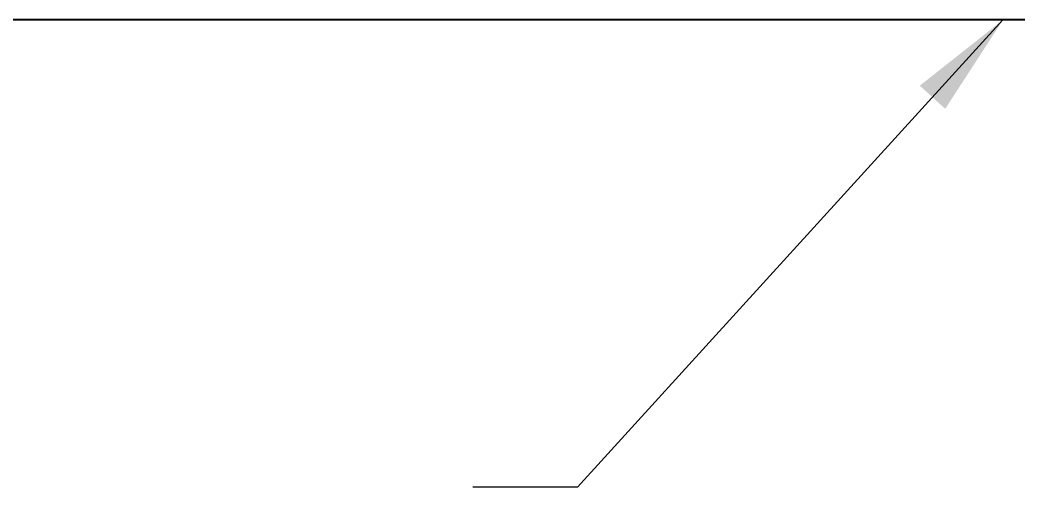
# Model space of a CAD drawing. Header units: millimetres. Extents: x 0 to 2375, y 0 to 3360.
# Drawn here: x 939.3 to 1010.9, y 2639.5 to 2673 of the extents above; entities that cross this region are included whole.
import ezdxf

# ---------------------------------------------------------------- set-up
doc = ezdxf.new("R2010")
doc.units = ezdxf.units.MM
doc.layers.add('DPJA0641_Hot Stamping Coil$0$가시적인 것(ISO)', color=3, linetype='Continuous', lineweight=40)
doc.layers.add('DPJA0641_Hot Stamping Coil$0$기호(ISO)', color=5, linetype='Continuous', lineweight=25)
doc.styles.add('DPJA0641_Hot Stamping Coil$0$치수 텍스트_PSTEK_POSCO', font='isocp.shx')
doc.dimstyles.new('DPJA0641_Hot Stamping Coil$0$치수_PSTEK_POSCO$7', dxfattribs={"dimscale": 3, "dimtxt": 2.5, "dimasz": 2.5, "dimexe": 2, "dimexo": 0.5, "dimgap": 1, "dimtad": 1, "dimrnd": 1e-08, "dimdsep": 46, "dimtxsty": 'DPJA0641_Hot Stamping Coil$0$치수 텍스트_PSTEK_POSCO', "dimcen": 0.09, "dimdle": 10, "dimclrd": 7, "dimclre": 7, "dimclrt": 2, "dimadec": 1, "dimazin": 2, "dimtfac": 1, "dimtmove": 0, "dimatfit": 3, "dimfxl": 0, "dimtolj": 1, "dimlwd": -1, "dimlwe": -1, "dimarcsym": 0})

# ---------------------------------------------------------------- blocks, each defined once
blk = doc.blocks.new('DPJA0641_Hot Stamping Coil')
at = {"layer": 'DPJA0641_Hot Stamping Coil$0$가시적인 것(ISO)', "color": 8}
blk.add_line((1030.545, 203.896), (870.545, 203.896), dxfattribs=at)
at = {"layer": 'DPJA0641_Hot Stamping Coil$0$기호(ISO)', "color": 7}
blk.add_line((1015.806, 203.896), (878.045, 203.896), dxfattribs=at)
at = {"layer": 'DPJA0641_Hot Stamping Coil$0$기호(ISO)', "color": 7, "annotation_type": 0, "has_hookline": 1, "hookline_direction": 1, "text_width": 228.861}
blk.add_leader([(1009.806, 203.896), (979.29, 170.38), (971.79, 170.38)], dimstyle='DPJA0641_Hot Stamping Coil$0$치수_PSTEK_POSCO$7', override={"dimtad": 0}, dxfattribs=at)

msp = doc.modelspace()

# ---------------------------------------------------------------- block references
msp.add_blockref('DPJA0641_Hot Stamping Coil', (0, 2469.13))

doc.saveas('drawing.dxf')
